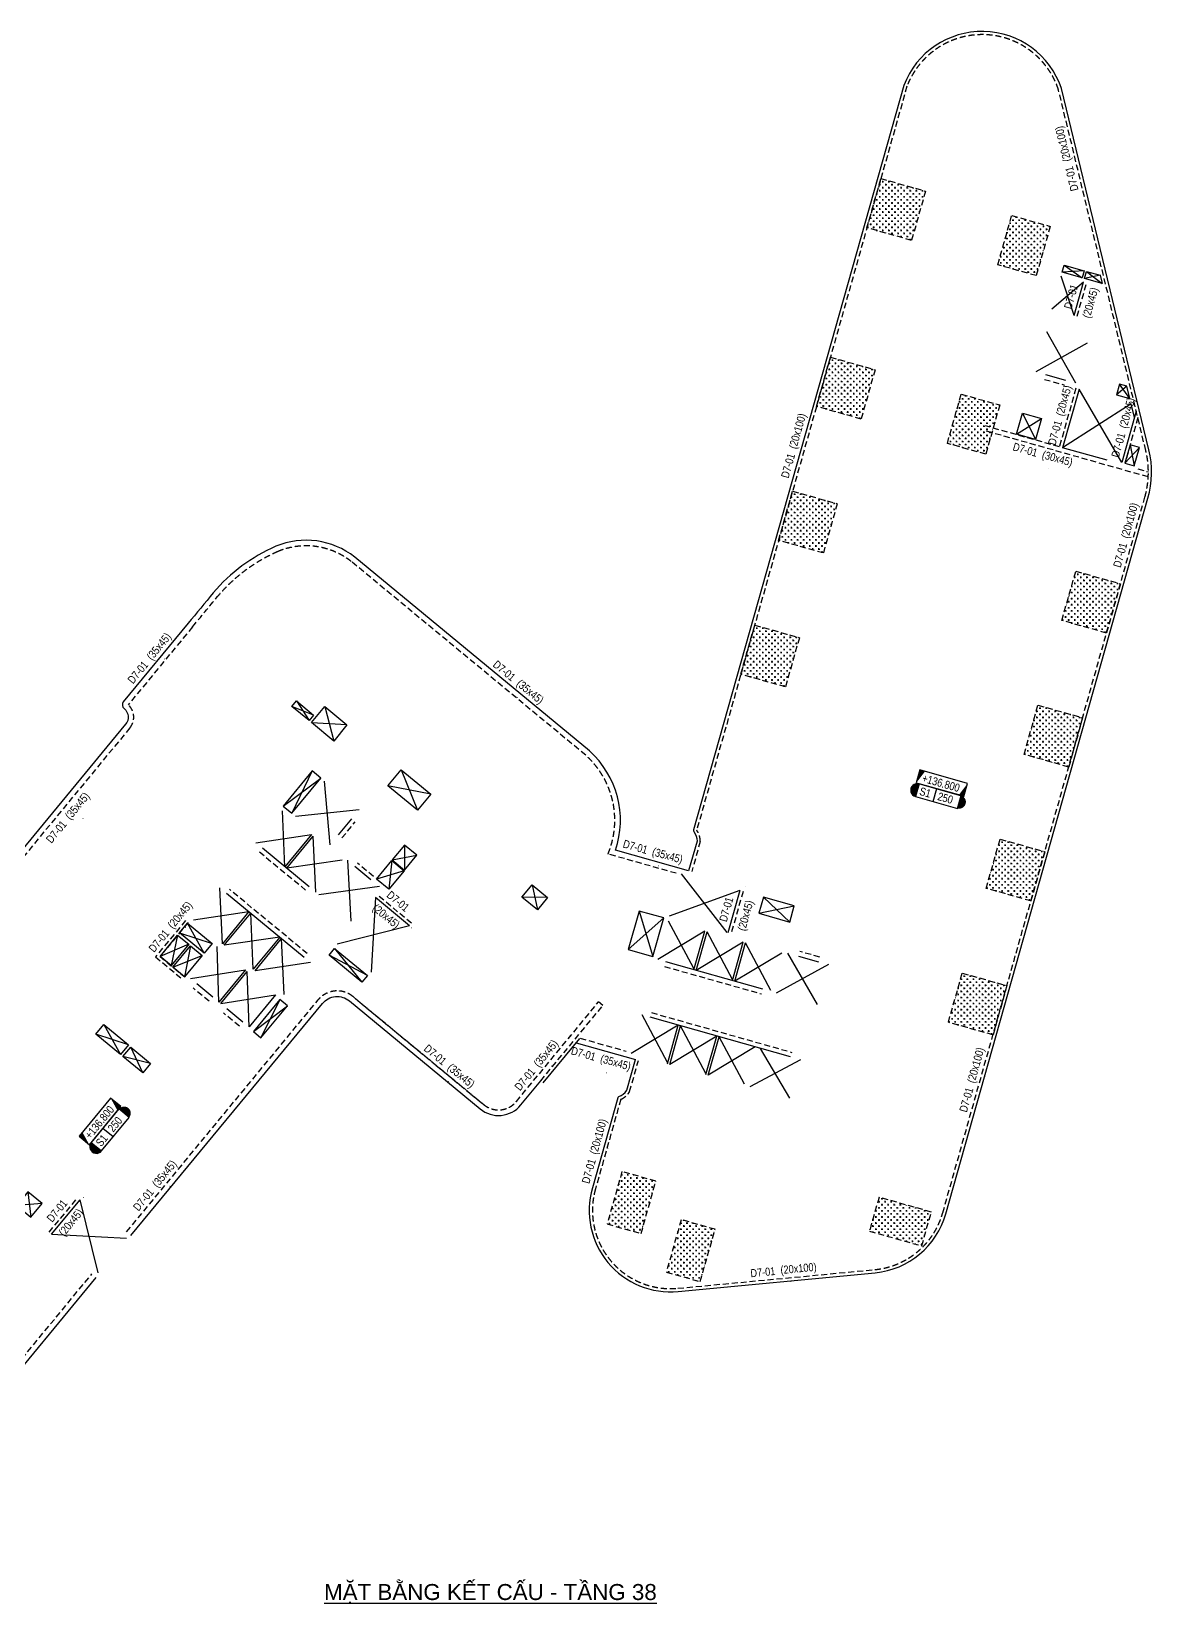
# Model space of a CAD drawing. Header units: millimetres. Extents: x 5400 to 3023951, y -127214 to 225084.
# Drawn here: x 2906083 to 2976113, y 8033 to 106284 of the extents above; entities that cross this region are included whole.
import ezdxf
from ezdxf.enums import TextEntityAlignment as Align

# ---------------------------------------------------------------- set-up
doc = ezdxf.new("R2010")
doc.units = ezdxf.units.MM
doc.header["$LTSCALE"] = 100
doc.linetypes.add('HIDDEN', pattern=[0.375, 0.25, -0.125])
for name, color, linetype in [('ccu11-Manh', 8, 'Continuous'), ('ccu11-Thay', 7, 'Continuous'), ('ccu12-Chidan', 9, 'Continuous'), ('ccu12-Hatch', 250, 'Continuous'), ('ccu12-Khuat', 9, 'HIDDEN'), ('ccu12-Lomo', 2, 'Continuous'), ('ccu12-Text', 31, 'Continuous'), ('ccu12-Thay', 7, 'Continuous')]:
    doc.layers.add(name, color=color, linetype=linetype)
doc.layers.add('ccu12-Tencaukien', color=9, linetype='Continuous', lineweight=15)
doc.layers.add('KC-Tencaukien', color=9, linetype='Continuous', lineweight=15)
doc.styles.add('Arial', font='arial.ttf', dxfattribs={"width": 0.7})
doc.styles.add('Arial Narrow', font='ARIALN.TTF')
pattern_1 = [(0, (168200, 0), (190.5, 190.5), [95.25, -285.75]), (90, (168247.62, -47.62), (-190.5, 190.5), [95.25, -285.75])]

# ---------------------------------------------------------------- blocks, each defined once
blk = doc.blocks.new('ccu11-cmb-flat-8')
at = {"layer": 'ccu12-Chidan', "color": 7}
blk.add_lwpolyline([(0, 0), (1550, 0), (1550, 419), (0, 419)], close=True, dxfattribs=at)
at = {"layer": 'ccu12-Chidan'}
for points in [[(0, 0), (166, 419), (0, 419)], [(1550, 419), (1383, 0), (1550, 0)]]:
    blk.add_solid(points, dxfattribs=at)
at = {"layer": 'ccu12-Chidan', "color": 31, "style": 'Arial Narrow', "width": 0.8}
blk.add_attdef('+100.00', text='', height=250, dxfattribs=at).set_placement((745, 206), align=Align.MIDDLE_CENTER)
blk = doc.blocks.new('ccu11-chieudaysan-flat-2')
at = {"layer": 'ccu12-Chidan'}
for points in [[(-569, 0), (-569, 419, 1)], [(788, 419), (788, 0, 1)]]:
    blk.add_hatch(color=8, dxfattribs=at).paths.add_polyline_path(points)
at = {"layer": 'ccu12-Chidan', "color": 7}
blk.add_line((0, 0), (0, 419), dxfattribs=at)
blk.add_lwpolyline([(-569, 0), (788, 0), (788, 419), (-569, 419)], close=True, dxfattribs=at)
blk.add_arc((-569, 209), 209, 90, 270.0001, dxfattribs=at)
at = {"layer": 'ccu12-Chidan', "color": 31, "style": 'Arial Narrow', "width": 0.7}
for tag, p in [('S00', (-488, 209)), ('200', (100, 209))]:
    blk.add_attdef(tag, text='', height=250, dxfattribs=at).set_placement(p, align=Align.MIDDLE_LEFT)
blk = doc.blocks.new('*U4')
at = {"layer": 'ccu12-Tencaukien', "color": 8, "ltscale": 10000}
blk.add_line((361, -155), (354, -155), dxfattribs=at)
at = {"layer": 'ccu12-Text', "color": 2, "style": 'Arial Narrow', "width": 0.8}
blk.add_attdef('SH', text='', height=300, dxfattribs=at).set_placement((276, 6), align=Align.BOTTOM_RIGHT)
at = {"layer": 'ccu12-Text', "color": 31, "style": 'Arial Narrow', "width": 0.8}
for tag, p in [('(', (508, -75)), ('KT', (633, -75)), (')', (963, -75))]:
    blk.add_attdef(tag, text='', height=250, dxfattribs=at).set_placement(p, align=Align.BOTTOM_LEFT)
blk = doc.blocks.new('*U15')
at = {"layer": 'ccu12-Tencaukien', "color": 8, "ltscale": 10000}
blk.add_line((361, -155), (354, -155), dxfattribs=at)
at = {"layer": 'ccu12-Text', "color": 2, "style": 'Arial Narrow', "width": 0.8}
blk.add_attdef('SH', text='', height=300, dxfattribs=at).set_placement((276, 6), align=Align.BOTTOM_RIGHT)
at = {"layer": 'ccu12-Text', "color": 31, "style": 'Arial Narrow', "width": 0.8}
for tag, p in [('(', (508, -75)), ('KT', (633, -75)), (')', (963, -75))]:
    blk.add_attdef(tag, text='', height=250, dxfattribs=at).set_placement(p, align=Align.BOTTOM_LEFT)
blk = doc.blocks.new('*U16')
at = {"layer": 'ccu12-Tencaukien', "color": 8, "ltscale": 10000}
blk.add_line((361, -155), (354, -155), dxfattribs=at)
at = {"layer": 'ccu12-Text', "color": 2, "style": 'Arial Narrow', "width": 0.8}
blk.add_attdef('SH', text='', height=300, dxfattribs=at).set_placement((276, 6), align=Align.BOTTOM_RIGHT)
at = {"layer": 'ccu12-Text', "color": 31, "style": 'Arial Narrow', "width": 0.8}
for tag, p in [('(', (508, -75)), ('KT', (633, -75)), (')', (963, -75))]:
    blk.add_attdef(tag, text='', height=250, dxfattribs=at).set_placement(p, align=Align.BOTTOM_LEFT)
blk = doc.blocks.new('*U17')
at = {"layer": 'ccu12-Tencaukien', "color": 8, "ltscale": 10000}
blk.add_line((361, -155), (354, -155), dxfattribs=at)
at = {"layer": 'ccu12-Text', "color": 2, "style": 'Arial Narrow', "width": 0.8}
blk.add_attdef('SH', text='', height=300, dxfattribs=at).set_placement((276, 6), align=Align.BOTTOM_RIGHT)
at = {"layer": 'ccu12-Text', "color": 31, "style": 'Arial Narrow', "width": 0.8}
for tag, p in [('(', (508, -75)), ('KT', (633, -75)), (')', (963, -75))]:
    blk.add_attdef(tag, text='', height=250, dxfattribs=at).set_placement(p, align=Align.BOTTOM_LEFT)
blk = doc.blocks.new('*U18')
at = {"layer": 'ccu12-Tencaukien', "color": 8, "ltscale": 10000}
blk.add_line((361, -155), (354, -155), dxfattribs=at)
at = {"layer": 'ccu12-Text', "color": 2, "style": 'Arial Narrow', "width": 0.8}
blk.add_attdef('SH', text='', height=300, dxfattribs=at).set_placement((276, 6), align=Align.BOTTOM_RIGHT)
at = {"layer": 'ccu12-Text', "color": 31, "style": 'Arial Narrow', "width": 0.8}
for tag, p in [('(', (508, -75)), ('KT', (633, -75)), (')', (963, -75))]:
    blk.add_attdef(tag, text='', height=250, dxfattribs=at).set_placement(p, align=Align.BOTTOM_LEFT)
blk = doc.blocks.new('*U37')
at = {"layer": 'ccu12-Tencaukien', "color": 8, "ltscale": 10000}
blk.add_line((361, -155), (354, -155), dxfattribs=at)
at = {"layer": 'ccu12-Text', "color": 2, "style": 'Arial Narrow', "width": 0.8}
blk.add_attdef('SH', text='', height=300, dxfattribs=at).set_placement((276, 6), align=Align.BOTTOM_RIGHT)
at = {"layer": 'ccu12-Text', "color": 31, "style": 'Arial Narrow', "width": 0.8}
for tag, p in [('(', (508, -75)), ('KT', (633, -75)), (')', (963, -75))]:
    blk.add_attdef(tag, text='', height=250, dxfattribs=at).set_placement(p, align=Align.BOTTOM_LEFT)
blk = doc.blocks.new('*U38')
at = {"layer": 'ccu12-Tencaukien', "color": 8, "ltscale": 10000}
blk.add_line((361, -155), (354, -155), dxfattribs=at)
at = {"layer": 'ccu12-Text', "color": 2, "style": 'Arial Narrow', "width": 0.8}
blk.add_attdef('SH', text='', height=300, dxfattribs=at).set_placement((276, 6), align=Align.BOTTOM_RIGHT)
at = {"layer": 'ccu12-Text', "color": 31, "style": 'Arial Narrow', "width": 0.8}
for tag, p in [('(', (508, -75)), ('KT', (633, -75)), (')', (963, -75))]:
    blk.add_attdef(tag, text='', height=250, dxfattribs=at).set_placement(p, align=Align.BOTTOM_LEFT)
blk = doc.blocks.new('*U57')
at = {"layer": 'ccu12-Tencaukien', "color": 8, "ltscale": 10000}
blk.add_line((361, -155), (354, -155), dxfattribs=at)
at = {"layer": 'ccu12-Text', "color": 2, "style": 'Arial Narrow', "width": 0.8}
blk.add_attdef('SH', text='', height=300, dxfattribs=at).set_placement((276, 6), align=Align.BOTTOM_RIGHT)
at = {"layer": 'ccu12-Text', "color": 31, "style": 'Arial Narrow', "width": 0.8}
for tag, p in [('(', (508, -75)), ('KT', (633, -75)), (')', (963, -75))]:
    blk.add_attdef(tag, text='', height=250, dxfattribs=at).set_placement(p, align=Align.BOTTOM_LEFT)
blk = doc.blocks.new('Lomo T38')
at = {"layer": 'ccu11-Manh', "ltscale": 0.5}
for p, q in [((75614, 79997), (74240, 79913)), ((74364, 80350), (75491, 79560)), ((76610, 79716), (75635, 79519)), ((75759, 79956), (76733, 79209)), ((71378, 69785, 0), (72955, 70768, 0)), ((71752, 71108, 0), (72581, 69446, 0)), ((79066, 68963), (78161, 67972)), ((78487, 69127), (78740, 67808)), ((55280, 39844), (57490, 40311)), ((57204, 39300), (55565, 40854)), ((28756, 37655, 0), (30458, 35546, 0)), ((30803, 35965, 0), (28409, 37235, 0))]:
    blk.add_line(p, q, dxfattribs=at)
at = {"layer": 'ccu11-Manh'}
for p, q in [((78286, 72794, 0), (77638, 72250, 0)), ((78474, 72014, 0), (77825, 72915, 0)), ((26362, 53123, 20), (27154, 51886, 20)), ((27439, 52232, 20), (26076, 52776, 20)), ((28137, 52759, 20), (28697, 50611, 20)), ((29525, 51613, 20), (27310, 51757, 20)), ((32915, 48808, 20), (33935, 46284, 20)), ((34766, 47280, 20), (32090, 47809, 59)), ((49326, 39552, 0), (47110, 37580, 0)), ((47786, 39987, 0), (48646, 37146)), ((25338, 34454), (24146, 32068)), ((23682, 32449), (25800, 34072)), ((16759, 29866), (16010, 31484)), ((17244, 30454), (15519, 30890)), ((6472, 20334, 59), (5332, 19656, 0)), ((5675, 19367, 59), (6127, 20619, 59))]:
    blk.add_line(p, q, dxfattribs=at)
at = {"layer": 'ccu11-Manh', "ltscale": 5}
for p, q in [((25535, 46546), (27890, 48298)), ((27350, 48744), (26075, 46101)), ((32356, 43183), (33891, 43472)), ((33120, 44109), (33127, 42547)), ((33095, 42508), (31369, 41988)), ((32324, 43145), (32140, 41352)), ((41102, 41627, 0), (41429, 40060)), ((42066, 40831, 0), (40466, 40856, 0)), ((18938, 38479), (18531, 36573)), ((19065, 38633), (21096, 37955)), ((20606, 37361), (19556, 39227)), ((19632, 37906), (17837, 37146)), ((19748, 37811), (19378, 35874)), ((18647, 36478), (20479, 37207)), ((14319, 32887), (15366, 31017)), ((15860, 31614, 0), (13826, 32289)), ((10467, 21704), (8880, 21588)), ((9580, 22436), (9767, 20855)), ((4125, 20589), (5954, 20762)), ((4951, 21590), (5127, 19761))]:
    blk.add_line(p, q, dxfattribs=at)
at = {"layer": 'ccu12-Lomo'}
for points, elevation in [([(75615, 79997), (75491, 79560), (74240, 79913), (74364, 80350), (75614, 79997)], 0), ([(75759, 79956), (76610, 79716), (76733, 79209), (75635, 79519), (75759, 79956)], 0), ([(78475, 72013), (78287, 72795), (77825, 72915), (77638, 72250), (78474, 72014)], 0), ([(72955, 70768), (72581, 69446), (71378, 69785), (71752, 71108), (72955, 70768)], 0), ([(78740, 67808), (79066, 68963), (78487, 69127), (78161, 67972), (78740, 67808)], 0), ([(26362, 53123), (27440, 52233), (27152, 51885), (26075, 52775), (26362, 53123)], 20), ([(28137, 52759), (29525, 51613), (28697, 50611), (27304, 51762), (28137, 52759)], 20), ([(34766, 47280), (33935, 46284), (32087, 47806), (32915, 48808), (34766, 47280)], 20), ([(49326, 39552), (47786, 39987), (47110, 37580), (48647, 37148), (49326, 39552)], 0), ([(28409, 37235), (28756, 37655), (30803, 35965), (30458, 35546), (28409, 37235)], 0), ([(23682, 32449), (24146, 32068), (25800, 34072), (25338, 34454), (23682, 32449)], 0), ([(16013, 31487), (17244, 30454), (16759, 29866), (15520, 30890), (16013, 31487)], 0)]:
    blk.add_lwpolyline(points, dxfattribs=dict(at, elevation=elevation))
at = {"layer": 'ccu12-Lomo', "ltscale": 0.5}
for points, elevation in [([(27350, 48744), (25535, 46546), (26075, 46101), (27890, 48298), (27350, 48744)], 0), ([(4125, 20589), (4951, 21590), (5954, 20762), (5127, 19761), (4124, 20588)], 0), ([(6474, 20332), (6128, 20619), (5328, 19653), (5675, 19367), (6474, 20332)], 59)]:
    blk.add_lwpolyline(points, dxfattribs=dict(at, elevation=elevation))
at = {"layer": 'ccu12-Lomo', "ltscale": 0.5, "elevation": 0}
for points in [[(32356, 43183), (33127, 42547), (33891, 43472), (33120, 44109)], [(32324, 43145), (33095, 42508), (32140, 41352), (31369, 41988)], [(41102, 41627), (42066, 40831), (41429, 40060), (40465, 40856)], [(18938, 38479), (19632, 37906), (18531, 36573), (17837, 37146)], [(19556, 39227), (21096, 37955), (20606, 37361), (19065, 38633)], [(19748, 37811), (20479, 37207), (19378, 35874), (18647, 36478)], [(14319, 32887), (15860, 31614), (15366, 31017), (13826, 32289)], [(8880, 21588), (9767, 20855), (10467, 21704), (9580, 22436)]]:
    blk.add_lwpolyline(points, close=True, dxfattribs=at)
at = {"layer": 'ccu12-Lomo', "ltscale": 0.5}
blk.add_lwpolyline([(57204, 39300), (57490, 40311), (55565, 40854), (55280, 39844), (57204, 39300)], dxfattribs=at)

msp = doc.modelspace()

# ---------------------------------------------------------------- hatches: boundary and pattern name
at = {"layer": 'ccu12-Hatch', "ltscale": 0.5}
h = msp.add_hatch(dxfattribs=at)
h.set_pattern_fill('CROSS', color=256, scale=30)
h.set_pattern_definition([(0, (163109.29, 49655.36), (190.5, 190.5), [95.25, -285.75]), (90, (163156.91, 49607.74), (-190.5, 190.5), [95.25, -285.75])])
h.paths.add_polyline_path([(2961978.9, 96304.1), (2961108.7, 93224.6), (2958318, 94013.2), (2959188.1, 97092.6)])
h = msp.add_hatch(dxfattribs=at)
h.set_pattern_fill('CROSS', color=256, scale=30)
h.set_pattern_definition(pattern_1)
h.paths.add_polyline_path([(2969775, 94101.1), (2968904.8, 91021.7), (2966499, 91701.5), (2967369.2, 94780.9)])
h = msp.add_hatch(dxfattribs=at)
h.set_pattern_fill('CROSS', color=256, scale=30)
h.set_pattern_definition([(0, (159954.98, 38492.46), (190.5, 190.5), [95.25, -285.75]), (90, (160002.6, 38444.84), (-190.5, 190.5), [95.25, -285.75])])
h.paths.add_polyline_path([(2958824.5, 85141.2), (2957954.4, 82061.7), (2955163.7, 82850.3), (2956033.8, 85929.7)])
h = msp.add_hatch(dxfattribs=at)
h.set_pattern_fill('CROSS', color=256, scale=30)
h.set_pattern_definition([(0, (165045.68, -11162.9), (190.5, 190.5), [95.25, -285.75]), (90, (165093.3, -11210.52), (-190.5, 190.5), [95.25, -285.75])])
h.paths.add_polyline_path([(2966620.6, 82938.2), (2965750.5, 79858.8), (2963344.7, 80538.6), (2964214.8, 83618)])
h = msp.add_hatch(dxfattribs=at)
h.set_pattern_fill('CROSS', color=256, scale=30)
h.set_pattern_definition([(0, (157589.24, 30120.29), (190.5, 190.5), [95.25, -285.75]), (90, (157636.86, 30072.66), (-190.5, 190.5), [95.25, -285.75])])
h.paths.add_polyline_path([(2956458.8, 76769), (2955588.7, 73689.6), (2952797.9, 74478.2), (2953668.1, 77557.6)])
h = msp.add_hatch(dxfattribs=at)
h.set_pattern_fill('CROSS', color=256, scale=30)
h.set_pattern_definition([(0, (175297.21, 25116.52), (190.5, 190.5), [95.25, -285.75]), (90, (175344.84, 25068.9), (-190.5, 190.5), [95.25, -285.75])])
h.paths.add_polyline_path([(2974166.8, 71765.2), (2973296.6, 68685.8), (2970505.9, 69474.4), (2971376.1, 72553.8)])
h = msp.add_hatch(dxfattribs=at)
h.set_pattern_fill('CROSS', color=256, scale=30)
h.set_pattern_definition([(0, (155223.5, 21748.12), (190.5, 190.5), [95.25, -285.75]), (90, (155271.13, 21700.5), (-190.5, 190.5), [95.25, -285.75])])
h.paths.add_polyline_path([(2954093.1, 68396.8), (2953222.9, 65317.4), (2950432.2, 66106), (2951302.4, 69185.4)])
h = msp.add_hatch(dxfattribs=at)
h.set_pattern_fill('CROSS', color=256, scale=30)
h.set_pattern_definition([(0, (172931.48, 16744.35), (190.5, 190.5), [95.25, -285.75]), (90, (172979.1, 16696.72), (-190.5, 190.5), [95.25, -285.75])])
h.paths.add_polyline_path([(2971801, 63393.1), (2970930.9, 60313.6), (2968140.2, 61102.2), (2969010.3, 64181.6)])
h = msp.add_hatch(dxfattribs=at)
h.set_pattern_fill('CROSS', color=256, scale=30)
h.set_pattern_definition([(0, (170565.74, 8372.17), (190.5, 190.5), [95.25, -285.75]), (90, (170613.36, 8324.55), (-190.5, 190.5), [95.25, -285.75])])
h.paths.add_polyline_path([(2969435.3, 55020.9), (2968565.2, 51941.5), (2965774.4, 52730), (2966644.6, 55809.5)])
h = msp.add_hatch(dxfattribs=at)
h.set_pattern_fill('CROSS', color=256, scale=30)
h.set_pattern_definition(pattern_1)
h.paths.add_polyline_path([(2967069.6, 46648.7), (2966199.4, 43569.3), (2963408.7, 44357.9), (2964278.9, 47437.3)])
h = msp.add_hatch(dxfattribs=at)
h.set_pattern_fill('CROSS', color=256, scale=30)
h.set_pattern_definition([(0, (164498.98, 3009.8), (190.5, 190.5), [95.25, -285.75]), (90, (164546.6, 2962.18), (-190.5, 190.5), [95.25, -285.75])])
h.paths.add_polyline_path([(2944195.9, 31160), (2945120.5, 34431.9), (2943003.3, 35030.1), (2942078.8, 31758.2)])
h = msp.add_hatch(dxfattribs=at)
h.set_pattern_fill('CROSS', color=256, scale=30)
h.set_pattern_definition(pattern_1)
h.paths.add_polyline_path([(2961746.1, 30383.4), (2962344.3, 32500.5), (2959072.4, 33425), (2958474.2, 31307.9)])
h = msp.add_hatch(dxfattribs=at)
h.set_pattern_fill('CROSS', color=256, scale=30)
h.set_pattern_definition(pattern_1)
h.paths.add_polyline_path([(2947896.9, 28150.2), (2948821.5, 31422), (2946704.4, 32020.3), (2945779.8, 28748.4)])

# ---------------------------------------------------------------- linework, layer by layer
at = {"layer": 'ccu11-Manh', "ltscale": 0.5}
for p, q in [((2971852.4, 90604.4), (2969872.4, 88929.8)), ((2971267.8, 88535.5), (2970457, 90998.7)), ((2971369.4, 84298.2), (2969574.4, 87507.2)), ((2972076.4, 86800.2), (2968867.3, 85005.2)), ((2974255.2, 79352.1), (2971576.5, 83927.9)), ((2974840.8, 83005.5), (2970543.1, 80270.6, 0)), ((2924750.5, 55453, 0), (2924406.3, 59433.4, 0)), ((2921934.9, 54081.9, 0), (2921777, 57584.4, 0)), ((2922591.5, 57235.9, 0), (2926565.3, 57650.5, 0)), ((2920121.4, 55579.6, 0), (2923590.5, 56086.7, 0)), ((2923861, 52491.3, 0), (2923706.2, 55991.2, 0)), ((2925516.6, 54496.1, 0), (2922050.6, 53986.4, 0)), ((2925836.7, 54491.1, 0), (2926058.5, 50676.5, 0)), ((2946701.9, 53635.4), (2949562.9, 49969.3)), ((2918025.5, 49269.5, 0), (2917867.6, 52772)), ((2927841.4, 52835.5, 0), (2924053.8, 52332.1, 0)), ((2927598.1, 52148.3, 0), (2927317.8, 47490.1, 0)), ((2950378, 52596.7), (2945954.2, 50989)), ((2916212, 50767.3), (2919681.1, 51274.3)), ((2919953.2, 47677.6, 0), (2919796.8, 51178.8)), ((2929718.5, 50397.2, 0), (2925197.4, 49241.2, 0)), ((2947502.3, 47713.3, 0), (2945920.7, 50686.7, 0)), ((2921608.8, 49682.4), (2918141.2, 49174)), ((2921879.2, 46087), (2921724.4, 49586.8)), ((2948182.1, 50047.7, 0), (2945240.9, 48281, 0)), ((2950587.9, 49367.9), (2947646.7, 47601.1)), ((2949908.1, 47033.5), (2948326.5, 50006.9)), ((2952313.9, 46353.7), (2950732.3, 49327.1)), ((2917803.3, 45627.2), (2917685.4, 49096.5)), ((2952993.7, 48688.1), (2950052.5, 46921.3)), ((2953357.7, 48689.2), (2955200.9, 45466.5)), ((2916029.8, 47091.7), (2919458.8, 47631.9, 0)), ((2919692.3, 44067.1), (2919574.5, 47536.4, 0)), ((2923534.8, 48091.8), (2920068.8, 47582.1)), ((2955907.9, 47968.6), (2952650.7, 46187.1)), ((2917918.9, 45531.7, 0), (2921347.9, 46071.9, 0)), ((2945843.6, 41843.2), (2944262, 44816.6)), ((2946523.4, 44177.6), (2943582.2, 42410.8)), ((2948929.2, 43497.8), (2945988, 41731)), ((2948249.4, 41163.4), (2946667.8, 44136.8)), ((2950655.2, 40483.5), (2949073.6, 43457)), ((2951335, 42818), (2948393.7, 41051.2)), ((2953494, 39610), (2951671.8, 42722.8)), ((2954173.8, 42015.8), (2950992, 40317)), ((2910253.7, 28711.8), (2909129.8, 33271.4)), ((2907346.8, 31112.4), (2912036.6, 30870.8))]:
    msp.add_line(p, q, dxfattribs=at)
at = {"layer": 'ccu11-Thay', "ltscale": 0.5}
for p, q in [((2926087.7, 57072.2, 0), (2925259.9, 56069.8, 0)), ((2926299.3, 54109, 0), (2927301.7, 53281.2, 0)), ((2954031.4, 48498.8), (2955282.4, 48145.3)), ((2951808.7, 46425.1), (2945746.1, 48138.2)), ((2916415.3, 46773.4), (2917417.7, 45945.6, 0)), ((2918304.4, 45213.3, 0), (2919306.8, 44385.5)), ((2953548.3, 42192.5), (2944767.2, 44673.8))]:
    msp.add_line(p, q, dxfattribs=at)
at = {"layer": 'ccu11-Thay'}
for p, q in [((2923590.5, 56086.7, 0), (2921934.9, 54081.9, 0)), ((2922050.6, 53986.4, 0), (2923706.2, 55991.2, 0)), ((2950378, 52596.7, 0), (2949630.2, 49950.3, 0)), ((2919681.1, 51274.3), (2918025.5, 49269.5, 0)), ((2918141.2, 49174), (2919796.8, 51178.8)), ((2921608.8, 49682.4), (2919953.2, 47677.6, 0)), ((2920068.8, 47582.1), (2921724.4, 49586.8)), ((2947502.3, 47641.9, 0), (2948182.1, 50047.7, 0)), ((2947646.7, 47601.1, 0), (2948326.5, 50006.9, 0)), ((2949908.1, 46962.1, 0), (2950587.9, 49367.9, 0)), ((2950052.5, 46921.3), (2950732.3, 49327.1)), ((2919458.8, 47631.9, 0), (2917803.3, 45627.2)), ((2917918.9, 45531.7, 0), (2919574.5, 47536.4, 0)), ((2921347.9, 46071.9, 0), (2919692.3, 44067.1)), ((2945843.6, 41771.8), (2946523.4, 44177.6)), ((2945988, 41731), (2946667.8, 44136.8)), ((2948249.4, 41092), (2948929.2, 43497.8)), ((2948393.7, 41051.2), (2949073.6, 43457))]:
    msp.add_line(p, q, dxfattribs=at)
at = {"layer": 'ccu11-Thay', "ltscale": 0.5, "extrusion": (-9.92109e-09, 8.1449e-09, 1)}
msp.add_line((2929718.4, 50397, 0), (2927598, 52148.1, 0), dxfattribs=at)
at = {"layer": 'ccu12-Khuat', "ltscale": 15}
for p, q in [((2960818.1, 102856.1, 0), (2947678.1, 56361.2, 0)), ((2975751, 80097.9), (2970283.6, 102676.9, 0)), ((2971460.2, 88481.1), (2972044.9, 90550.1)), ((2969411.3, 84539.7), (2970662.3, 84186.2)), ((2971384, 83982.3, 0), (2970350.6, 80325, 0)), ((2970350.6, 80325, 0), (2965731.5, 81630.3)), ((2975251.9, 82151.3), (2974445.7, 79298.2)), ((2975905, 78443.8), (2965649.9, 81341.6)), ((2975258.4, 78938.2, 0), (2975912.7, 78753.3, 0)), ((2963057, 32448.3), (2975695.7, 77176)), ((2925491.2, 55878.8, 0), (2926319, 56881.1, 0)), ((2920335.1, 55014, 0), (2923265.1, 52594.3, 0)), ((2927460.9, 53474, 0), (2926458.5, 54301.8, 0)), ((2923321, 48657.4), (2918463.4, 52669)), ((2950570.5, 52542.3, 0), (2949822.7, 49895.9, 0)), ((2955364, 48434), (2954112.9, 48787.5)), ((2945664.5, 47849.5), (2951727.2, 46136.4)), ((2917194.9, 45675.7, 0), (2916192.5, 46503.5)), ((2919083.9, 44115.6), (2918081.6, 44943.4, 0)), ((2944848.8, 44962.5), (2953629.9, 42481.2)), ((2940383.4, 43366.6, 0), (2943258.9, 42554.1)), ((2907192.6, 31239.8), (2908975.5, 33398.8))]:
    msp.add_line(p, q, dxfattribs=at)
at = {"layer": 'ccu12-Khuat', "ltscale": 15, "extrusion": (-9.92109e-09, 8.1449e-09, 1)}
msp.add_line((2929845.8, 50551.2, 0), (2927725.4, 52302.3, 0), dxfattribs=at)
at = {"layer": 'ccu12-Khuat', "ltscale": 15, "elevation": 0}
for points in [[(2961978.9, 96304.1), (2961108.7, 93224.6), (2958318, 94013.2), (2959188.1, 97092.6), (2961978.9, 96304.1)], [(2969775, 94101.1), (2968904.8, 91021.7), (2966499, 91701.5), (2967369.2, 94780.9), (2969775, 94101.1)], [(2958824.5, 85141.2), (2957954.4, 82061.7), (2955163.7, 82850.3), (2956033.8, 85929.7), (2958824.5, 85141.2)], [(2966620.6, 82938.2), (2965750.5, 79858.8), (2963344.7, 80538.6), (2964214.8, 83618), (2966620.6, 82938.2)], [(2956458.8, 76769), (2955588.7, 73689.6), (2952797.9, 74478.2), (2953668.1, 77557.6), (2956458.8, 76769)], [(2974166.8, 71765.2), (2973296.6, 68685.8), (2970505.9, 69474.4), (2971376.1, 72553.8), (2974166.8, 71765.2)], [(2954093.1, 68396.8), (2953222.9, 65317.4), (2950432.2, 66106), (2951302.4, 69185.4), (2954093.1, 68396.8)], [(2971801, 63393.1), (2970930.9, 60313.6), (2968140.2, 61102.2), (2969010.3, 64181.6), (2971801, 63393.1)], [(2969435.3, 55020.9), (2968565.2, 51941.5), (2965774.4, 52730), (2966644.6, 55809.5), (2969435.3, 55020.9)], [(2946399.7, 53668.9), (2942130, 54875.4)], [(2915719.2, 50720.3), (2913840.8, 48445.6), (2915537.1, 47044.7)], [(2915873.4, 50592.9), (2914122.3, 48472.5), (2915664.4, 47199)], [(2967069.6, 46648.7), (2966199.4, 43569.3), (2963408.7, 44357.9), (2964278.9, 47437.3), (2967069.6, 46648.7)], [(2937927.1, 40706.4), (2941811.4, 45409.8), (2941541.5, 45632.7)], [(2944195.9, 31160), (2945120.5, 34431.9), (2943003.3, 35030.1), (2942078.8, 31758.2), (2944195.9, 31160)], [(2961746.1, 30383.4), (2962344.3, 32500.5), (2959072.4, 33425), (2958474.2, 31307.9), (2961746.1, 30383.4)], [(2947896.9, 28150.2), (2948821.5, 31422), (2946704.4, 32020.3), (2945779.8, 28748.4), (2947896.9, 28150.2)]]:
    msp.add_lwpolyline(points, dxfattribs=at)
at = {"layer": 'ccu12-Khuat', "ltscale": 15, "extrusion": (-3.81165e-21, -3.29453e-06, 1), "elevation": 20.3}
for points in [[(2942130, 54875.4, 0.319851), (2940739.3, 61051.2), (2926074.6, 73160.3, 0.2716461), (2921496.3, 73783.3, 0.1140846), (2917723.1, 70978.5, -0.0002463), (2916153.6, 69070.7), (2912135.7, 64204.8, -0.4004998), (2912239.2, 62758.9), (2904555.7, 53457, -0.4138183), (2903148.9, 53322.1), (2890138.7, 37569.4, 0.0707203), (2889376, 35960.3, 0.0503327), (2886666, 23794.1, 0.0208859), (2886261.7, 18541.9, 0.5017573), (2891330.7, 15301.9), (2899838, 18559.5, 0.0792482), (2903340.7, 20733.6), (2909869.9, 28639.7)], [(2912034.9, 31261.3), (2924006.6, 45757.8, -0.4142136), (2926188.8, 45965.9), (2934362, 39216.2, 0.4148673), (2936405.4, 39413.4), (2941541.5, 45632.7)]]:
    msp.add_lwpolyline(points, format="xyb", dxfattribs=at)
at = {"layer": 'ccu12-Khuat', "ltscale": 15, "elevation": 0}
for points in [[(2947678.1, 56361.2, -0.157518), (2947897.1, 55660.1), (2947364.6, 53775.5)], [(2926342.5, 45838), (2934360.6, 39216.2, 0.4148671), (2936405.5, 39413.6), (2939805.1, 43530.1)], [(2942928.3, 39545.1, 0.1574907), (2943481.7, 40027.9), (2944031.1, 41972.2)], [(2942928.3, 39545.1), (2941346.8, 33948.5, 0.5290318), (2946504.6, 27736.2), (2958814, 28903.1, 0.3083499), (2963057, 32448.6)]]:
    msp.add_lwpolyline(points, format="xyb", dxfattribs=at)
at = {"layer": 'ccu12-Khuat', "ltscale": 15}
for centre, radius, start, end in [((2965518.3, 101048.7, 0), 5034.9, 18.663294, 159.167695), ((2970152.8, 78742.3), 5760, 344.221226, 13.61189)]:
    msp.add_arc(centre, radius, start, end, dxfattribs=at)
at = {"layer": 'ccu12-Thay'}
for p, q in [((2960625.7, 102910.5, 0), (2947477.6, 56386.9)), ((2975945.4, 80144.9), (2970478, 102723.9, 0)), ((2971267.8, 88535.5), (2971852.4, 90604.4)), ((2970743.9, 84474.9), (2969492.9, 84828.4)), ((2971576.5, 83927.9, 0), (2970543.1, 80270.6, 0)), ((2975156, 82547.4), (2974253.2, 79352.6)), ((2975048.3, 82158.7), (2974840.8, 83005.5)), ((2973333.8, 79482.1), (2970543.1, 80270.6, 0)), ((2963249.4, 32394), (2975888.2, 77121.6)), ((2940139.9, 43071.8, 0), (2943838.8, 42026.5))]:
    msp.add_line(p, q, dxfattribs=at)
at = {"layer": 'ccu12-Thay', "ltscale": 0.5}
for p, q in [((2923456.2, 52825.6, 0), (2920526.2, 55245.3, 0)), ((2918272.4, 52437.7), (2923130, 48426.1)), ((2907346.8, 31112.4), (2909129.8, 33271.4))]:
    msp.add_line(p, q, dxfattribs=at)
at = {"layer": 'ccu12-Thay', "ltscale": 0.5, "extrusion": (-3.81165e-21, -3.29453e-06, 1), "elevation": 20.3}
for points in [[(2942592.9, 55108.3, 0.3015632), (2940967.5, 61316.7), (2926294.2, 73432.9, 0.2720468), (2921358.8, 74105.2, 0.1142212), (2917454.5, 71202.9, -0.0002465), (2915883.6, 69293.4), (2911824.8, 64377.9, 0.3997574), (2911875.7, 63967.1), (2911875.7, 63967.1, -0.4140984), (2911969.4, 62981.8), (2904285.9, 53679.9, -0.4141534), (2903370.9, 53592.7), (2903333.2, 53623.8, 0.4142136), (2902910.9, 53583.5), (2889857.1, 37778.1, 0.0713096), (2889042.7, 36067.3, 0.05032), (2886318.4, 23835.6, 0.0209582), (2885911.3, 18535.8, 0.5032769), (2891455.1, 14974.8), (2899968.3, 18234.6, 0.0799041), (2903592, 20488.3), (2910139.8, 28416.8)], [(2912304.8, 31038.4), (2924276.5, 45534.9, -0.4142136), (2925965.9, 45696.1), (2934139.1, 38946.3, 0.4148003), (2936675.5, 39190.8), (2937927.1, 40706.4)]]:
    msp.add_lwpolyline(points, format="xyb", dxfattribs=at)
at = {"layer": 'ccu12-Thay', "elevation": 0}
for points in [[(2947477.6, 56386.9, 0.1897824), (2947490.9, 56278.1, -0.1613035), (2947697.1, 55687.5), (2947168.1, 53815.5)], [(2942743.8, 39628.1, -0.1897824), (2942812.1, 39713.8, 0.1613035), (2943296.8, 40109.2), (2943838.6, 42026.6)], [(2942744.7, 39631), (2941154.5, 34003.4, 0.5290007), (2946523.7, 27537.1), (2958833.3, 28704, 0.3083681), (2963249.4, 32394)]]:
    msp.add_lwpolyline(points, format="xyb", dxfattribs=at)
msp.add_lwpolyline([(2947168.1, 53815.5), (2942592.9, 55108.3)], dxfattribs=at)
at = {"layer": 'ccu12-Thay', "ltscale": 0.5, "elevation": 0}
msp.add_lwpolyline([(2938081.3, 40579.1), (2940373.7, 43354.9)], dxfattribs=at)
at = {"layer": 'ccu12-Thay'}
for centre, radius, start, end in [((2965518.3, 101048.7, 0), 5234.9, 18.663294, 159.167695), ((2970152.8, 78742.3), 5960, 344.221226, 13.61189)]:
    msp.add_arc(centre, radius, start, end, dxfattribs=at)

# ---------------------------------------------------------------- block references
at = {"layer": 'ccu12-Lomo'}
msp.add_blockref('Lomo T38', (2896285.1, 11326.3), dxfattribs=at)
at = {"layer": 'ccu12-Tencaukien'}
ref = msp.add_blockref('*U4', (2971336.5, 98208.5, 0), dxfattribs=dict(at, xscale=1.815893337873054, yscale=1.815893337873054, zscale=1.815893337873054, rotation=103.6118897536134))
ref.add_attrib('KT', '(20x100)', dxfattribs={"color": 31, "height": 500, "rotation": 103.61189, "style": 'Arial Narrow'}).set_placement((2971227.5, 98243.9, 0), align=Align.BOTTOM_LEFT)
ref.add_attrib('SH', 'D7-01', dxfattribs={"color": 2, "height": 500, "rotation": 103.61189, "style": 'Arial Narrow'}).set_placement((2971328, 97926.2, 0), align=Align.BOTTOM_RIGHT)
ref = msp.add_blockref('*U4', (2971820.4, 90595, 0), dxfattribs=dict(at, xscale=1.815893337873054, yscale=1.815893337873054, zscale=1.815893337873054, rotation=74.21909893616227))
ref.add_attrib('KT', '(20x45)', dxfattribs={"color": 31, "height": 500, "rotation": 74.219099, "style": 'Arial Narrow'}).set_placement((2972403.9, 88288, 0), align=Align.BOTTOM_LEFT)
ref.add_attrib('SH', 'D7-01', dxfattribs={"color": 2, "height": 500, "rotation": 74.219099, "style": 'Arial Narrow'}).set_placement((2971674.4, 90353.2, 0), align=Align.BOTTOM_RIGHT)
ref = msp.add_blockref('*U17', (2970818.8, 82085.5, 0), dxfattribs=dict(at, xscale=1.815893337873054, yscale=1.815893337873054, zscale=1.815893337873054, rotation=74.21909893616227))
ref.add_attrib('KT', '(20x45)', dxfattribs={"color": 31, "height": 500, "rotation": 74.219099, "style": 'Arial Narrow'}).set_placement((2970741.1, 82169.9, 0), align=Align.BOTTOM_LEFT)
ref.add_attrib('SH', 'D7-01', dxfattribs={"color": 2, "height": 500, "rotation": 74.219099, "style": 'Arial Narrow'}).set_placement((2970672.7, 81843.7, 0), align=Align.BOTTOM_RIGHT)
ref = msp.add_blockref('*U18', (2974777.9, 81313.1, 0), dxfattribs=dict(at, xscale=1.815893337873054, yscale=1.815893337873054, zscale=1.815893337873054, rotation=74.21909893616227))
ref.add_attrib('KT', '(20x45)', dxfattribs={"color": 31, "height": 500, "rotation": 74.219099, "style": 'Arial Narrow'}).set_placement((2974700.3, 81397.5, 0), align=Align.BOTTOM_LEFT)
ref.add_attrib('SH', 'D7-01', dxfattribs={"color": 2, "height": 500, "rotation": 74.219099, "style": 'Arial Narrow'}).set_placement((2974631.9, 81071.4, 0), align=Align.BOTTOM_RIGHT)
ref = msp.add_blockref('*U4', (2954129.3, 80027.3, 0), dxfattribs=dict(at, xscale=1.815893337873054, yscale=1.815893337873054, zscale=1.815893337873054, rotation=74.21909893616227))
ref.add_attrib('KT', '(20x100)', dxfattribs={"color": 31, "height": 500, "rotation": 74.219099, "style": 'Arial Narrow'}).set_placement((2954051.7, 80111.7, 0), align=Align.BOTTOM_LEFT)
ref.add_attrib('SH', 'D7-01', dxfattribs={"color": 2, "height": 500, "rotation": 74.219099, "style": 'Arial Narrow'}).set_placement((2953983.3, 79785.5, 0), align=Align.BOTTOM_RIGHT)
ref = msp.add_blockref('*U16', (2969099.8, 79399.8, 0), dxfattribs=dict(at, xscale=1.815893337873054, yscale=1.815893337873054, zscale=1.815893337873054, rotation=344.2212278170489))
ref.add_attrib('KT', '(30x45)', dxfattribs={"color": 31, "height": 500, "rotation": 344.221228, "style": 'Arial Narrow'}).set_placement((2969184.2, 79477.5), align=Align.BOTTOM_LEFT)
ref.add_attrib('SH', 'D7-01', dxfattribs={"color": 2, "height": 500, "rotation": 344.221228, "style": 'Arial Narrow'}).set_placement((2968858, 79545.9), align=Align.BOTTOM_RIGHT)
ref = msp.add_blockref('*U4', (2974893.4, 74440.4, 0), dxfattribs=dict(at, xscale=1.815893337873054, yscale=1.815893337873054, zscale=1.815893337873054, rotation=74.21909893616227))
ref.add_attrib('KT', '(20x100)', dxfattribs={"color": 31, "height": 500, "rotation": 74.219099, "style": 'Arial Narrow'}).set_placement((2974815.8, 74524.8, 0), align=Align.BOTTOM_LEFT)
ref.add_attrib('SH', 'D7-01', dxfattribs={"color": 2, "height": 500, "rotation": 74.219099, "style": 'Arial Narrow'}).set_placement((2974747.4, 74198.6, 0), align=Align.BOTTOM_RIGHT)
ref = msp.add_blockref('*U37', (2913774, 66739.4, 0), dxfattribs=dict(at, xscale=1.815893337873054, yscale=1.815893337873054, zscale=1.815893337873054, rotation=50.44092590918682))
ref.add_attrib('KT', '(35x45)', dxfattribs={"color": 31, "height": 500, "rotation": 50.440926, "style": 'Arial Narrow'}).set_placement((2913737, 66847.9, 0), align=Align.BOTTOM_LEFT)
ref.add_attrib('SH', 'D7-01', dxfattribs={"color": 2, "height": 500, "rotation": 50.440926, "style": 'Arial Narrow'}).set_placement((2913542.8, 66577, 0), align=Align.BOTTOM_RIGHT)
ref = msp.add_blockref('*U4', (2936154.6, 65295.2), dxfattribs=dict(at, xscale=1.815893337873054, yscale=1.815893337873054, zscale=1.815893337873054, rotation=320.4488798636559))
ref.add_attrib('KT', '(35x45)', dxfattribs={"color": 31, "height": 500, "rotation": 320.44888, "style": 'Arial Narrow'}).set_placement((2936263, 65332.2, 0), align=Align.BOTTOM_LEFT)
ref.add_attrib('SH', 'D7-01', dxfattribs={"color": 2, "height": 500, "rotation": 320.44888, "style": 'Arial Narrow'}).set_placement((2935992.1, 65526.3, 0), align=Align.BOTTOM_RIGHT)
ref = msp.add_blockref('*U38', (2908674, 56773.4), dxfattribs=dict(at, xscale=1.815893337873054, yscale=1.815893337873054, zscale=1.815893337873054, rotation=50.44092590918682))
ref.add_attrib('KT', '(35x45)', dxfattribs={"color": 31, "height": 500, "rotation": 50.440926, "style": 'Arial Narrow'}).set_placement((2908637, 56881.9, 0), align=Align.BOTTOM_LEFT)
ref.add_attrib('SH', 'D7-01', dxfattribs={"color": 2, "height": 500, "rotation": 50.440926, "style": 'Arial Narrow'}).set_placement((2908442.9, 56611, 0), align=Align.BOTTOM_RIGHT)
ref = msp.add_blockref('*U4', (2944723, 54583, 0), dxfattribs=dict(at, xscale=1.815893337873054, yscale=1.815893337873054, zscale=1.815893337873054, rotation=344.2212278170489))
ref.add_attrib('KT', '(35x45)', dxfattribs={"color": 31, "height": 500, "rotation": 344.221228, "style": 'Arial Narrow'}).set_placement((2944807.4, 54660.6), align=Align.BOTTOM_LEFT)
ref.add_attrib('SH', 'D7-01', dxfattribs={"color": 2, "height": 500, "rotation": 344.221228, "style": 'Arial Narrow'}).set_placement((2944481.2, 54729), align=Align.BOTTOM_RIGHT)
ref = msp.add_blockref('*U4', (2929513.9, 50890.1), dxfattribs=dict(at, xscale=1.815893337873054, yscale=1.815893337873054, zscale=1.815893337873054, rotation=320.4488798636559))
ref.add_attrib('KT', '(20x45)', dxfattribs={"color": 31, "height": 500, "rotation": 320.44888, "style": 'Arial Narrow'}).set_placement((2927261.8, 51298.6, 0), align=Align.BOTTOM_LEFT)
ref.add_attrib('SH', 'D7-01', dxfattribs={"color": 2, "height": 500, "rotation": 320.44888, "style": 'Arial Narrow'}).set_placement((2929351.5, 51121.2, 0), align=Align.BOTTOM_RIGHT)
ref = msp.add_blockref('*U4', (2950264.5, 52298.6, 0), dxfattribs=dict(at, xscale=1.815893337873054, yscale=1.815893337873054, zscale=1.815893337873054, rotation=74.21909893616227))
ref.add_attrib('KT', '(20x45)', dxfattribs={"color": 31, "height": 500, "rotation": 74.219099, "style": 'Arial Narrow'}).set_placement((2950847.9, 49991.5, 0), align=Align.BOTTOM_LEFT)
ref.add_attrib('SH', 'D7-01', dxfattribs={"color": 2, "height": 500, "rotation": 74.219099, "style": 'Arial Narrow'}).set_placement((2950118.4, 52056.8, 0), align=Align.BOTTOM_RIGHT)
ref = msp.add_blockref('*U15', (2915090.4, 49956.7), dxfattribs=dict(at, xscale=1.815893337873054, yscale=1.815893337873054, zscale=1.815893337873054, rotation=50.44092590918682))
ref.add_attrib('KT', '(20x45)', dxfattribs={"color": 31, "height": 500, "rotation": 50.440926, "style": 'Arial Narrow'}).set_placement((2915053.4, 50065.2, 0), align=Align.BOTTOM_LEFT)
ref.add_attrib('SH', 'D7-01', dxfattribs={"color": 2, "height": 500, "rotation": 50.440926, "style": 'Arial Narrow'}).set_placement((2914859.3, 49794.3, 0), align=Align.BOTTOM_RIGHT)
ref = msp.add_blockref('*U4', (2937968.9, 41306.7), dxfattribs=dict(at, xscale=1.815893337873054, yscale=1.815893337873054, zscale=1.815893337873054, rotation=50.44092590918682))
ref.add_attrib('KT', '(35x45)', dxfattribs={"color": 31, "height": 500, "rotation": 50.440926, "style": 'Arial Narrow'}).set_placement((2937931.9, 41415.2, 0), align=Align.BOTTOM_LEFT)
ref.add_attrib('SH', 'D7-01', dxfattribs={"color": 2, "height": 500, "rotation": 50.440926, "style": 'Arial Narrow'}).set_placement((2937737.8, 41144.3, 0), align=Align.BOTTOM_RIGHT)
ref = msp.add_blockref('*U4', (2931840.3, 41297.6), dxfattribs=dict(at, xscale=1.815893337873054, yscale=1.815893337873054, zscale=1.815893337873054, rotation=320.4488798636559))
ref.add_attrib('KT', '(35x45)', dxfattribs={"color": 31, "height": 500, "rotation": 320.44888, "style": 'Arial Narrow'}).set_placement((2931948.8, 41334.6, 0), align=Align.BOTTOM_LEFT)
ref.add_attrib('SH', 'D7-01', dxfattribs={"color": 2, "height": 500, "rotation": 320.44888, "style": 'Arial Narrow'}).set_placement((2931677.9, 41528.7, 0), align=Align.BOTTOM_RIGHT)
ref = msp.add_blockref('*U4', (2941479.8, 41651.9, 0), dxfattribs=dict(at, xscale=1.815893337873054, yscale=1.815893337873054, zscale=1.815893337873054, rotation=344.2212204090466))
ref.add_attrib('KT', '(35x45)', dxfattribs={"color": 31, "height": 500, "rotation": 344.22122, "style": 'Arial Narrow'}).set_placement((2941564.2, 41729.5, 0), align=Align.BOTTOM_LEFT)
ref.add_attrib('SH', 'D7-01', dxfattribs={"color": 2, "height": 500, "rotation": 344.22122, "style": 'Arial Narrow'}).set_placement((2941238, 41797.9, 0), align=Align.BOTTOM_RIGHT)
ref = msp.add_blockref('*U4', (2965274.4, 40399.4, 0), dxfattribs=dict(at, xscale=1.815893337873054, yscale=1.815893337873054, zscale=1.815893337873054, rotation=74.21909893616227))
ref.add_attrib('KT', '(20x100)', dxfattribs={"color": 31, "height": 500, "rotation": 74.219099, "style": 'Arial Narrow'}).set_placement((2965196.8, 40483.8, 0), align=Align.BOTTOM_LEFT)
ref.add_attrib('SH', 'D7-01', dxfattribs={"color": 2, "height": 500, "rotation": 74.219099, "style": 'Arial Narrow'}).set_placement((2965128.3, 40157.7, 0), align=Align.BOTTOM_RIGHT)
ref = msp.add_blockref('*U4', (2941671.5, 35936.6, 0), dxfattribs=dict(at, xscale=1.815893337873054, yscale=1.815893337873054, zscale=1.815893337873054, rotation=74.21909893616227))
ref.add_attrib('KT', '(20x100)', dxfattribs={"color": 31, "height": 500, "rotation": 74.219099, "style": 'Arial Narrow'}).set_placement((2941593.8, 36021, 0), align=Align.BOTTOM_LEFT)
ref.add_attrib('SH', 'D7-01', dxfattribs={"color": 2, "height": 500, "rotation": 74.219099, "style": 'Arial Narrow'}).set_placement((2941525.4, 35694.9, 0), align=Align.BOTTOM_RIGHT)
ref = msp.add_blockref('*U4', (2914119.8, 33786.9), dxfattribs=dict(at, xscale=1.815893337873054, yscale=1.815893337873054, zscale=1.815893337873054, rotation=50.44092590918682))
ref.add_attrib('KT', '(35x45)', dxfattribs={"color": 31, "height": 500, "rotation": 50.440926, "style": 'Arial Narrow'}).set_placement((2914082.8, 33895.4, 0), align=Align.BOTTOM_LEFT)
ref.add_attrib('SH', 'D7-01', dxfattribs={"color": 2, "height": 500, "rotation": 50.440926, "style": 'Arial Narrow'}).set_placement((2913888.7, 33624.5, 0), align=Align.BOTTOM_RIGHT)
ref = msp.add_blockref('*U57', (2908719.4, 33088.9), dxfattribs=dict(at, xscale=1.815893337873054, yscale=1.815893337873054, zscale=1.815893337873054, rotation=50.44092590918682))
ref.add_attrib('KT', '(20x45)', dxfattribs={"color": 31, "height": 500, "rotation": 50.440926, "style": 'Arial Narrow'}).set_placement((2908235.6, 30853.7, 0), align=Align.BOTTOM_LEFT)
ref.add_attrib('SH', 'D7-01', dxfattribs={"color": 2, "height": 500, "rotation": 50.440926, "style": 'Arial Narrow'}).set_placement((2908488.3, 32926.5, 0), align=Align.BOTTOM_RIGHT)
ref = msp.add_blockref('*U4', (2952901.9, 28371, 0), dxfattribs=dict(at, xscale=1.815893337873053, yscale=1.815893337873053, zscale=1.815893337873053, rotation=5.415448475028894))
ref.add_attrib('KT', '(20x100)', dxfattribs={"color": 31, "height": 500, "rotation": 5.415448, "style": 'Arial Narrow'}).set_placement((2952952.5, 28473.8), align=Align.BOTTOM_LEFT)
ref.add_attrib('SH', 'D7-01', dxfattribs={"color": 2, "height": 500, "rotation": 5.415448, "style": 'Arial Narrow'}).set_placement((2952623.7, 28419.7), align=Align.BOTTOM_RIGHT)
at = {"layer": 'KC-Tencaukien'}
ref = msp.add_blockref('ccu11-cmb-flat-8', (2961402.2, 59322.1), dxfattribs=dict(at, xscale=1.999999999999999, yscale=1.999999999999999, zscale=1.999999999999999, rotation=344.2212265880018))
ref.add_attrib('+100.00', '+136.800', dxfattribs={"layer": 'ccu12-Chidan', "color": 31, "height": 500, "rotation": 344.221227, "style": 'Arial Narrow'}).set_placement((2962948.2, 59312.4), align=Align.MIDDLE_CENTER)
ref = msp.add_blockref('ccu11-chieudaysan-flat-2', (2962455, 58153.8), dxfattribs=dict(at, xscale=1.999999999999999, yscale=1.999999999999999, zscale=1.999999999999999, rotation=344.2212265880018))
ref.add_attrib('S00', 'S1', dxfattribs={"layer": 'ccu12-Chidan', "color": 31, "height": 500, "rotation": 344.221227, "style": 'Arial Narrow'}).set_placement((2961629.7, 58822.4), align=Align.MIDDLE_LEFT)
ref.add_attrib('200', '250', dxfattribs={"layer": 'ccu12-Chidan', "color": 31, "height": 500, "rotation": 344.221227, "style": 'Arial Narrow'}).set_placement((2962761.4, 58502.6), align=Align.MIDDLE_LEFT)
ref = msp.add_blockref('ccu11-cmb-flat-8', (2909705, 36701.9), dxfattribs=dict(at, xscale=1.999999999999999, yscale=1.999999999999999, zscale=1.999999999999999, rotation=50.44882673785607))
ref.add_attrib('+100.00', '+136.800', dxfattribs={"layer": 'ccu12-Chidan', "color": 31, "height": 500, "rotation": 50.448827, "style": 'Arial Narrow'}).set_placement((2910337, 38112.8), align=Align.MIDDLE_CENTER)
ref = msp.add_blockref('ccu11-chieudaysan-flat-2', (2911198.5, 37194.4), dxfattribs=dict(at, xscale=1.999999999999999, yscale=1.999999999999999, zscale=1.999999999999999, rotation=50.44882673785607))
ref.add_attrib('S00', 'S1', dxfattribs={"layer": 'ccu12-Chidan', "color": 31, "height": 500, "rotation": 50.448827, "style": 'Arial Narrow'}).set_placement((2910254, 36708.7), align=Align.MIDDLE_LEFT)
ref.add_attrib('200', '250', dxfattribs={"layer": 'ccu12-Chidan', "color": 31, "height": 500, "rotation": 50.448827, "style": 'Arial Narrow'}).set_placement((2911002.8, 37615.4), align=Align.MIDDLE_LEFT)

# ---------------------------------------------------------------- texts
at = {"layer": 'ccu12-Text', "color": 31, "style": 'Arial'}
msp.add_text('%%UMẶT BẰNG KẾT CẤU - TẦNG 38', height=1000, dxfattribs=at).set_placement((2934777.9, 8253.3), align=Align.CENTER)

doc.saveas('drawing.dxf')
